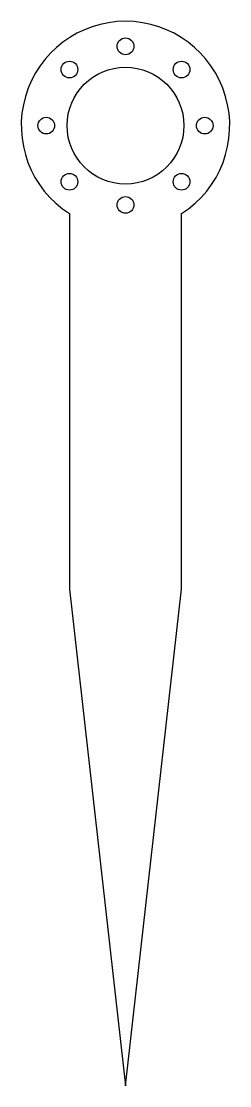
# Model space of a CAD drawing. Header units: millimetres. Extents: x -25 to 25, y -230 to 25.
import ezdxf

# ---------------------------------------------------------------- set-up
doc = ezdxf.new("R2010")
doc.units = ezdxf.units.MM

msp = doc.modelspace()

# ---------------------------------------------------------------- linework, layer by layer
at = {"color": 7, "linetype": 'Continuous', "lineweight": 25}
for p, q in [((-13.44, -21.08), (-13.44, -111.08)), ((13.44, -111.08), (13.44, -21.08)), ((-13.44, -111.08), (0, -230)), ((0, -230), (13.44, -111.08))]:
    msp.add_line(p, q, dxfattribs=at)
for centre, radius in [((0, 19), 2), ((-13.44, 13.44), 2), ((13.44, 13.44), 2), ((0, 0), 14), ((-19, 0), 2), ((19, 0), 2), ((-13.44, -13.44), 2), ((13.44, -13.44), 2), ((0, -19), 2)]:
    msp.add_circle(centre, radius, dxfattribs=at)
msp.add_arc((0, 0), 25, 302.5069, 237.4931, dxfattribs=at)

doc.saveas('drawing.dxf')
